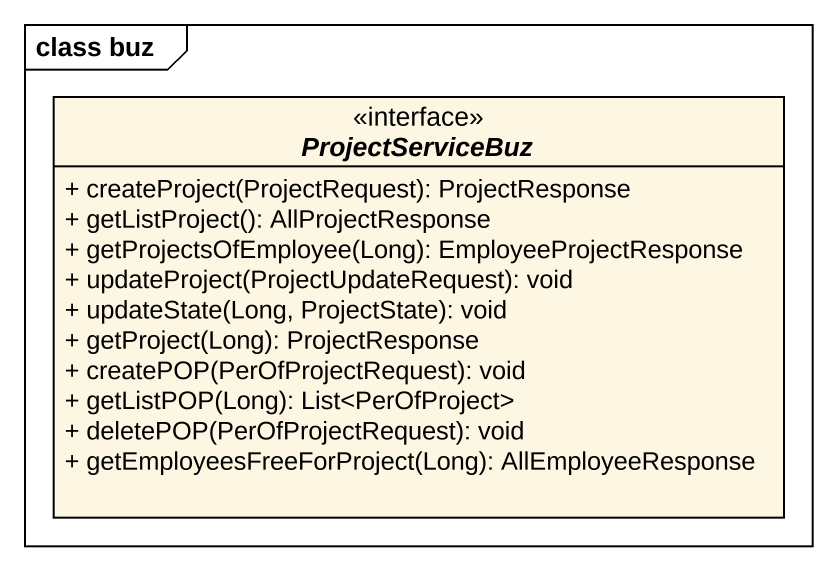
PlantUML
@startuml
mainframe class buz
hide circle
hide empty members
skinparam classAttributeIconSize 0
interface ProjectServiceBuz <<interface>> {
  + createProject(ProjectRequest): ProjectResponse
  + getListProject(): AllProjectResponse
  + getProjectsOfEmployee(Long): EmployeeProjectResponse
  + updateProject(ProjectUpdateRequest): void
  + updateState(Long, ProjectState): void
  + getProject(Long): ProjectResponse
  + createPOP(PerOfProjectRequest): void
  + getListPOP(Long): List<PerOfProject>
  + deletePOP(PerOfProjectRequest): void
  + getEmployeesFreeForProject(Long): AllEmployeeResponse
}
@enduml
